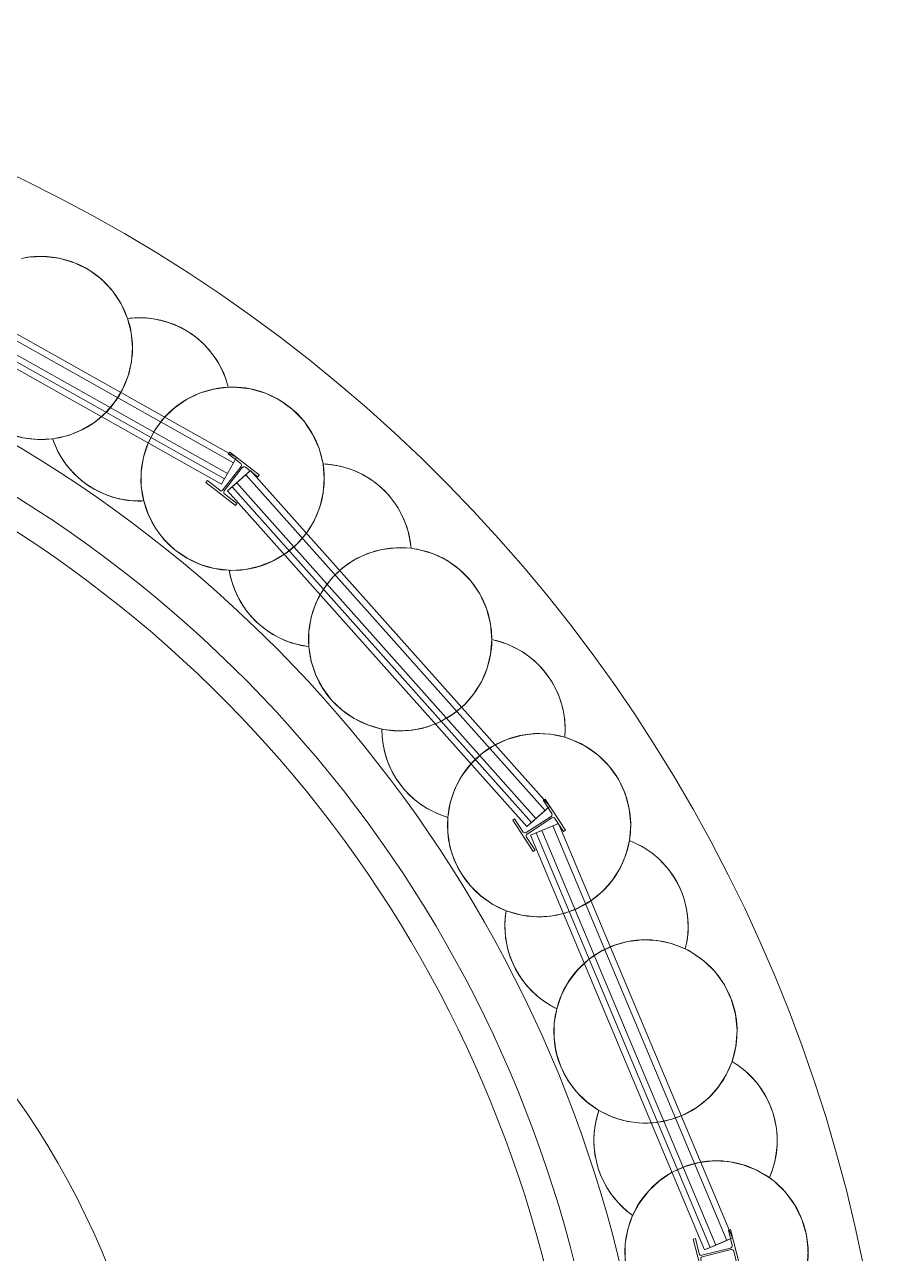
# Model space of a CAD drawing. Header units: metres. Extents: x 1753726 to 1755216, y 5920592 to 5921703.
# Drawn here: x 1754038.84 to 1754042.4, y 5920869.62 to 5920874.64 of the extents above; entities that cross this region are included whole.
import ezdxf

# ---------------------------------------------------------------- set-up
doc = ezdxf.new("R2010")
doc.units = ezdxf.units.M
for name, color, linetype, lineweight in [('A-FLOR-____-OTLN', 9, 'Continuous', 9), ('A-WALL-____-OTLN', 2, 'Continuous', 9), ('S-BEAM-____-OTLN', 7, 'Continuous', 9), ('S-FNDN-____-OTLN', 7, 'Continuous', 9)]:
    doc.layers.add(name, color=color, linetype=linetype, lineweight=lineweight)

# ---------------------------------------------------------------- blocks, each defined once
blk = doc.blocks.new('Arup_Beam_Steel I Section_UC_AU1 - 150UC30-4478126-X-ARUP-GL-HERNE_BAY_ALIGNMENT')
at = {"layer": 'S-BEAM-____-OTLN'}
for p, q in [((1754039.6792, 5920872.8956), (1754039.6734, 5920872.8882)), ((1754039.6734, 5920872.8882), (1754039.6792, 5920872.8956)), ((1754039.6734, 5920872.8882), (1754039.7242, 5920872.8487)), ((1754039.7242, 5920872.8487), (1754039.6734, 5920872.8882)), ((1754039.7999, 5920872.8017), (1754039.6792, 5920872.8956)), ((1754039.6792, 5920872.8956), (1754039.7999, 5920872.8017)), ((1754039.7257, 5920872.8362), (1754039.6512, 5920872.7404)), ((1754039.6512, 5920872.7404), (1754039.7257, 5920872.8362)), ((1754039.6564, 5920872.7364), (1754039.7309, 5920872.8322)), ((1754039.7309, 5920872.8322), (1754039.6564, 5920872.7364)), ((1754039.7434, 5920872.8337), (1754039.7942, 5920872.7942)), ((1754039.7942, 5920872.7942), (1754039.7434, 5920872.8337)), ((1754039.5879, 5920872.7784), (1754039.5822, 5920872.7709)), ((1754039.5822, 5920872.7709), (1754039.5879, 5920872.7784)), ((1754039.5822, 5920872.7709), (1754039.7029, 5920872.677)), ((1754039.7029, 5920872.677), (1754039.5822, 5920872.7709)), ((1754039.6387, 5920872.7389), (1754039.5879, 5920872.7784)), ((1754039.5879, 5920872.7784), (1754039.6387, 5920872.7389)), ((1754039.7942, 5920872.7942), (1754039.7999, 5920872.8017)), ((1754039.7999, 5920872.8017), (1754039.7942, 5920872.7942)), ((1754039.7087, 5920872.6844), (1754039.6579, 5920872.7239)), ((1754039.6579, 5920872.7239), (1754039.7087, 5920872.6844)), ((1754039.7029, 5920872.677), (1754039.7087, 5920872.6844)), ((1754039.7087, 5920872.6844), (1754039.7029, 5920872.677))]:
    blk.add_line(p, q, dxfattribs=at)
for centre, major_axis, start_param, end_param in [((1754039.7187, 5920872.8417), (0.00521, 0.00722), 4.675696, 6.246493), ((1754039.7187, 5920872.8417), (0.00521, 0.00722), 4.675696, 6.246493), ((1754039.738, 5920872.8267), (0.00829, 0.00324), 0.537279, 2.108075), ((1754039.738, 5920872.8267), (0.00829, 0.00324), 0.537279, 2.108075), ((1754039.6441, 5920872.7459), (0.00868, 0.00197), 3.828121, 5.398917), ((1754039.6441, 5920872.7459), (0.00868, 0.00197), 3.828121, 5.398917), ((1754039.6634, 5920872.7309), (0.00868, 0.00197), 2.257324, 3.828121), ((1754039.6634, 5920872.7309), (0.00868, 0.00197), 2.257324, 3.828121)]:
    blk.add_ellipse(centre, major_axis=major_axis, ratio=1, start_param=start_param, end_param=end_param, dxfattribs=at)
blk = doc.blocks.new('Arup_Beam_Steel I Section_UC_AU1 - 150UC30-4478127-X-ARUP-GL-HERNE_BAY_ALIGNMENT')
at = {"layer": 'S-BEAM-____-OTLN'}
for p, q in [((1754040.9695, 5920871.4758), (1754040.9616, 5920871.4707)), ((1754040.9616, 5920871.4707), (1754040.9695, 5920871.4758)), ((1754040.9616, 5920871.4707), (1754040.9968, 5920871.4169)), ((1754040.9968, 5920871.4169), (1754040.9616, 5920871.4707)), ((1754041.0532, 5920871.3477), (1754040.9695, 5920871.4758)), ((1754040.9695, 5920871.4758), (1754041.0532, 5920871.3477)), ((1754040.9942, 5920871.4045), (1754040.8926, 5920871.3381)), ((1754040.8926, 5920871.3381), (1754040.9942, 5920871.4045)), ((1754040.8451, 5920871.3945), (1754040.8372, 5920871.3894)), ((1754040.8372, 5920871.3894), (1754040.8451, 5920871.3945)), ((1754040.8372, 5920871.3894), (1754040.9209, 5920871.2613)), ((1754040.9209, 5920871.2613), (1754040.8372, 5920871.3894)), ((1754040.8803, 5920871.3407), (1754040.8451, 5920871.3945)), ((1754040.8451, 5920871.3945), (1754040.8803, 5920871.3407)), ((1754040.8962, 5920871.3326), (1754040.9978, 5920871.399)), ((1754040.9978, 5920871.399), (1754040.8962, 5920871.3326)), ((1754041.0101, 5920871.3964), (1754041.0453, 5920871.3426)), ((1754041.0453, 5920871.3426), (1754041.0101, 5920871.3964)), ((1754040.9288, 5920871.2665), (1754040.8936, 5920871.3203)), ((1754040.8936, 5920871.3203), (1754040.9288, 5920871.2665)), ((1754041.0453, 5920871.3426), (1754041.0532, 5920871.3477)), ((1754041.0532, 5920871.3477), (1754041.0453, 5920871.3426)), ((1754040.9209, 5920871.2613), (1754040.9288, 5920871.2665)), ((1754040.9288, 5920871.2665), (1754040.9209, 5920871.2613))]:
    blk.add_line(p, q, dxfattribs=at)
for centre, major_axis, start_param, end_param in [((1754040.9893, 5920871.412), (0.00424, 0.00783), 4.216348, 5.787144), ((1754040.9893, 5920871.412), (0.00424, 0.00783), 4.216348, 5.787144), ((1754041.0027, 5920871.3916), (0.00424, 0.00783), 5.787144, 7.357941), ((1754041.0027, 5920871.3916), (0.00424, 0.00783), 5.787144, 7.357941), ((1754040.8877, 5920871.3456), (-0.00114, 0.00883), 2.021029, 3.591825), ((1754040.8877, 5920871.3456), (-0.00114, 0.00883), 2.021029, 3.591825), ((1754040.9011, 5920871.3252), (0.00424, 0.00783), 1.074755, 2.645552), ((1754040.9011, 5920871.3252), (0.00424, 0.00783), 1.074755, 2.645552)]:
    blk.add_ellipse(centre, major_axis=major_axis, ratio=1, start_param=start_param, end_param=end_param, dxfattribs=at)
blk = doc.blocks.new('Arup_Beam_Steel I Section_UC_AU1 - 150UC30-4478128-X-ARUP-GL-HERNE_BAY_ALIGNMENT')
at = {"layer": 'S-BEAM-____-OTLN'}
for p, q in [((1754041.7288, 5920869.714), (1754041.7197, 5920869.7117)), ((1754041.7197, 5920869.7117), (1754041.7288, 5920869.714)), ((1754041.7197, 5920869.7117), (1754041.7355, 5920869.6493)), ((1754041.7355, 5920869.6493), (1754041.7197, 5920869.7117)), ((1754041.7664, 5920869.5657), (1754041.7288, 5920869.714)), ((1754041.7288, 5920869.714), (1754041.7664, 5920869.5657)), ((1754041.5848, 5920869.6775), (1754041.5757, 5920869.6752)), ((1754041.5757, 5920869.6752), (1754041.5848, 5920869.6775)), ((1754041.5757, 5920869.6752), (1754041.6132, 5920869.5269)), ((1754041.6132, 5920869.5269), (1754041.5757, 5920869.6752)), ((1754041.6006, 5920869.6152), (1754041.5848, 5920869.6775)), ((1754041.5848, 5920869.6775), (1754041.6006, 5920869.6152)), ((1754041.6224, 5920869.5292), (1754041.6066, 5920869.5915)), ((1754041.6066, 5920869.5915), (1754041.6224, 5920869.5292)), ((1754041.7291, 5920869.6385), (1754041.6114, 5920869.6087)), ((1754041.6114, 5920869.6087), (1754041.7291, 5920869.6385)), ((1754041.613, 5920869.6023), (1754041.7307, 5920869.6321)), ((1754041.7307, 5920869.6321), (1754041.613, 5920869.6023)), ((1754041.7415, 5920869.6257), (1754041.7573, 5920869.5634)), ((1754041.7573, 5920869.5634), (1754041.7415, 5920869.6257)), ((1754041.7573, 5920869.5634), (1754041.7664, 5920869.5657)), ((1754041.7664, 5920869.5657), (1754041.7573, 5920869.5634)), ((1754041.6132, 5920869.5269), (1754041.6224, 5920869.5292)), ((1754041.6224, 5920869.5292), (1754041.6132, 5920869.5269))]:
    blk.add_line(p, q, dxfattribs=at)
for centre, major_axis, start_param, end_param in [((1754041.7269, 5920869.6472), (0.00868, 0.00197), 4.737701, 6.308498), ((1754041.7269, 5920869.6472), (0.00868, 0.00197), 4.737701, 6.308498), ((1754041.6092, 5920869.6174), (0.00547, 0.00702), 2.480205, 4.051001), ((1754041.6092, 5920869.6174), (0.00547, 0.00702), 2.480205, 4.051001), ((1754041.6152, 5920869.5937), (-0.00702, 0.00547), 5.621797, 7.192594), ((1754041.6152, 5920869.5937), (-0.00702, 0.00547), 5.621797, 7.192594), ((1754041.7329, 5920869.6235), (-0.00881, 0.0013), 3.535813, 5.106609), ((1754041.7329, 5920869.6235), (-0.00881, 0.0013), 3.535813, 5.106609)]:
    blk.add_ellipse(centre, major_axis=major_axis, ratio=1, start_param=start_param, end_param=end_param, dxfattribs=at)
blk = doc.blocks.new('308492-ARUP-STTW-MOD-0300_rvt-1-X-ARUP-GL-HERNE_BAY_ALIGNMENT')
at = {"layer": 'A-WALL-____-OTLN'}
for p, q in [((1754039.7069, 5920872.8735), (1754038.1028, 5920873.775)), ((1754038.1028, 5920873.775), (1754039.7069, 5920872.8735)), ((1754039.6946, 5920872.8518), (1754038.0906, 5920873.7532)), ((1754038.0416, 5920873.666), (1754039.6456, 5920872.7646)), ((1754039.6456, 5920872.7646), (1754038.0416, 5920873.666)), ((1754038.0416, 5920873.666), (1754039.6456, 5920872.7646)), ((1754039.6456, 5920872.7646), (1754038.0416, 5920873.666)), ((1754038.0538, 5920873.6878), (1754039.6579, 5920872.7864)), ((1754038.0661, 5920873.7096), (1754039.6701, 5920872.8082)), ((1754039.6701, 5920872.8082), (1754038.0661, 5920873.7096)), ((1754039.7069, 5920872.8735), (1754039.6456, 5920872.7646)), ((1754039.7069, 5920872.8735), (1754039.6946, 5920872.8518)), ((1754039.6946, 5920872.8518), (1754039.6579, 5920872.7864)), ((1754039.6708, 5920872.7362), (1754039.7641, 5920872.8194)), ((1754039.7454, 5920872.8028), (1754039.7641, 5920872.8194)), ((1754040.9885, 5920871.4459), (1754039.7641, 5920872.8194)), ((1754039.7641, 5920872.8194), (1754040.9885, 5920871.4459)), ((1754039.6701, 5920872.8082), (1754039.6456, 5920872.7646)), ((1754039.6701, 5920872.8082), (1754039.6456, 5920872.7646)), ((1754039.6579, 5920872.7864), (1754039.6456, 5920872.7646)), ((1754039.6708, 5920872.7362), (1754039.7081, 5920872.7695)), ((1754039.7081, 5920872.7695), (1754039.6708, 5920872.7362)), ((1754039.7454, 5920872.8028), (1754039.6894, 5920872.7529)), ((1754039.7081, 5920872.7695), (1754040.9325, 5920871.396)), ((1754040.9325, 5920871.396), (1754039.7081, 5920872.7695)), ((1754040.9698, 5920871.4293), (1754039.7454, 5920872.8028)), ((1754039.6708, 5920872.7362), (1754039.6894, 5920872.7529)), ((1754039.6708, 5920872.7362), (1754040.8952, 5920871.3628)), ((1754040.8952, 5920871.3628), (1754039.6708, 5920872.7362)), ((1754039.6708, 5920872.7362), (1754040.8952, 5920871.3628)), ((1754040.8952, 5920871.3628), (1754039.6708, 5920872.7362)), ((1754039.6894, 5920872.7529), (1754040.9138, 5920871.3794)), ((1754040.9885, 5920871.4459), (1754040.8952, 5920871.3628)), ((1754040.9698, 5920871.4293), (1754040.9138, 5920871.3794)), ((1754040.9885, 5920871.4459), (1754040.9698, 5920871.4293)), ((1754040.9325, 5920871.396), (1754040.8952, 5920871.3628)), ((1754040.9325, 5920871.396), (1754040.8952, 5920871.3628)), ((1754040.9138, 5920871.3794), (1754040.8952, 5920871.3628)), ((1754040.9097, 5920871.3278), (1754041.025, 5920871.3762)), ((1754041.0019, 5920871.3665), (1754040.9328, 5920871.3375)), ((1754041.0019, 5920871.3665), (1754041.025, 5920871.3762)), ((1754041.7141, 5920869.6699), (1754041.0019, 5920871.3665)), ((1754041.7371, 5920869.6796), (1754041.025, 5920871.3762)), ((1754041.025, 5920871.3762), (1754041.7371, 5920869.6796)), ((1754040.9097, 5920871.3278), (1754040.9558, 5920871.3471)), ((1754040.9558, 5920871.3471), (1754040.9097, 5920871.3278)), ((1754040.9097, 5920871.3278), (1754040.9328, 5920871.3375)), ((1754040.9097, 5920871.3278), (1754041.6219, 5920869.6312)), ((1754041.6219, 5920869.6312), (1754040.9097, 5920871.3278)), ((1754040.9097, 5920871.3278), (1754041.6219, 5920869.6312)), ((1754041.6219, 5920869.6312), (1754040.9097, 5920871.3278)), ((1754040.9328, 5920871.3375), (1754041.6449, 5920869.6409)), ((1754040.9558, 5920871.3471), (1754041.668, 5920869.6505)), ((1754041.668, 5920869.6505), (1754040.9558, 5920871.3471)), ((1754041.7371, 5920869.6796), (1754041.6219, 5920869.6312)), ((1754041.668, 5920869.6505), (1754041.6219, 5920869.6312)), ((1754041.668, 5920869.6505), (1754041.6219, 5920869.6312)), ((1754041.7141, 5920869.6699), (1754041.6449, 5920869.6409)), ((1754041.7371, 5920869.6796), (1754041.7141, 5920869.6699)), ((1754041.6449, 5920869.6409), (1754041.6219, 5920869.6312))]:
    blk.add_line(p, q, dxfattribs=at)
at = {"layer": 'S-BEAM-____-OTLN'}
for radius in [5.355, 5.355, 5.355, 5.355, 5.055, 5.055, 5.055, 5.055]:
    blk.add_arc((1754036.0701, 5920868.3196), radius, 354.1279, 174.1279, dxfattribs=at)
at = {"layer": 'S-FNDN-____-OTLN', "flags": 128}
for points in [[(1754038.8275, 5920873.688), (1754038.8398, 5920873.6904), (1754038.8521, 5920873.6924)], [(1754038.8521, 5920873.6924), (1754038.8398, 5920873.6904), (1754038.8275, 5920873.688)], [(1754038.8521, 5920873.6924), (1754038.917, 5920873.6962), (1754038.9816, 5920873.6888), (1754039.0439, 5920873.6703), (1754039.1022, 5920873.6413), (1754039.1545, 5920873.6027), (1754039.1993, 5920873.5556), (1754039.2354, 5920873.5015), (1754039.2616, 5920873.4419)], [(1754039.2616, 5920873.4419), (1754039.2354, 5920873.5015), (1754039.1993, 5920873.5556), (1754039.1545, 5920873.6027), (1754039.1022, 5920873.6413), (1754039.0439, 5920873.6703), (1754038.9816, 5920873.6888), (1754038.917, 5920873.6962), (1754038.8521, 5920873.6924)], [(1754039.2616, 5920873.4419), (1754039.2762, 5920873.3841), (1754039.2815, 5920873.3246), (1754039.2772, 5920873.2651), (1754039.2636, 5920873.207), (1754039.2409, 5920873.1518), (1754039.2098, 5920873.1009), (1754039.171, 5920873.0555), (1754039.1254, 5920873.0169), (1754039.0744, 5920872.9861), (1754039.019, 5920872.9637), (1754038.9609, 5920872.9503)], [(1754038.9609, 5920872.9503), (1754039.019, 5920872.9637), (1754039.0744, 5920872.9861), (1754039.1254, 5920873.0169), (1754039.171, 5920873.0555), (1754039.2098, 5920873.1009), (1754039.2409, 5920873.1518), (1754039.2636, 5920873.207), (1754039.2772, 5920873.2651), (1754039.2815, 5920873.3246), (1754039.2762, 5920873.3841), (1754039.2616, 5920873.4419)], [(1754038.9547, 5920872.9495), (1754038.8944, 5920872.9466), (1754038.8344, 5920872.9534), (1754038.7763, 5920872.9697), (1754038.7215, 5920872.9952), (1754038.6715, 5920873.0291), (1754038.6277, 5920873.0706), (1754038.591, 5920873.1186), (1754038.5626, 5920873.1719)], [(1754038.5626, 5920873.1719), (1754038.591, 5920873.1186), (1754038.6277, 5920873.0706), (1754038.6715, 5920873.0291), (1754038.7215, 5920872.9952), (1754038.7763, 5920872.9697), (1754038.8344, 5920872.9534), (1754038.8944, 5920872.9466), (1754038.9547, 5920872.9495)], [(1754039.6735, 5920873.1609), (1754039.686, 5920873.1613), (1754039.6985, 5920873.1612)], [(1754039.6985, 5920873.1612), (1754039.686, 5920873.1613), (1754039.6735, 5920873.1609)], [(1754039.6985, 5920873.1612), (1754039.7631, 5920873.1543), (1754039.8256, 5920873.1363), (1754039.8841, 5920873.1078), (1754039.9367, 5920873.0696), (1754039.982, 5920873.0229), (1754040.0185, 5920872.9691), (1754040.0451, 5920872.9098), (1754040.0611, 5920872.8468)], [(1754040.0611, 5920872.8468), (1754040.0451, 5920872.9098), (1754040.0185, 5920872.9691), (1754039.982, 5920873.0229), (1754039.9367, 5920873.0696), (1754039.8841, 5920873.1078), (1754039.8256, 5920873.1363), (1754039.7631, 5920873.1543), (1754039.6985, 5920873.1612)], [(1754039.3272, 5920872.6955), (1754039.3174, 5920872.7549), (1754039.3172, 5920872.8151), (1754039.3266, 5920872.8746), (1754039.3454, 5920872.9318), (1754039.3732, 5920872.9853), (1754039.4092, 5920873.0336), (1754039.4524, 5920873.0756), (1754039.5019, 5920873.1101), (1754039.5561, 5920873.1362), (1754039.6139, 5920873.1533), (1754039.6735, 5920873.1609)], [(1754039.6735, 5920873.1609), (1754039.6139, 5920873.1533), (1754039.5561, 5920873.1362), (1754039.5019, 5920873.1101), (1754039.4524, 5920873.0756), (1754039.4092, 5920873.0336), (1754039.3732, 5920872.9853), (1754039.3454, 5920872.9318), (1754039.3266, 5920872.8746), (1754039.3172, 5920872.8151), (1754039.3174, 5920872.7549), (1754039.3272, 5920872.6955)], [(1754040.0611, 5920872.8468), (1754040.0661, 5920872.7873), (1754040.0615, 5920872.7278), (1754040.0475, 5920872.6698), (1754040.0245, 5920872.6147), (1754039.993, 5920872.564), (1754039.9539, 5920872.5189), (1754039.9082, 5920872.4806), (1754039.8569, 5920872.45), (1754039.8015, 5920872.4279), (1754039.7432, 5920872.4149), (1754039.6836, 5920872.4114)], [(1754039.6836, 5920872.4114), (1754039.7432, 5920872.4149), (1754039.8015, 5920872.4279), (1754039.8569, 5920872.45), (1754039.9082, 5920872.4806), (1754039.9539, 5920872.5189), (1754039.993, 5920872.564), (1754040.0245, 5920872.6147), (1754040.0475, 5920872.6698), (1754040.0615, 5920872.7278), (1754040.0661, 5920872.7873), (1754040.0611, 5920872.8468)], [(1754039.6774, 5920872.4116), (1754039.6175, 5920872.4186), (1754039.5594, 5920872.4352), (1754039.5047, 5920872.4609), (1754039.4549, 5920872.495), (1754039.4112, 5920872.5367), (1754039.3748, 5920872.5849), (1754039.3465, 5920872.6382), (1754039.3272, 5920872.6955)], [(1754039.3272, 5920872.6955), (1754039.3465, 5920872.6382), (1754039.3748, 5920872.5849), (1754039.4112, 5920872.5367), (1754039.4549, 5920872.495), (1754039.5047, 5920872.4609), (1754039.5594, 5920872.4352), (1754039.6175, 5920872.4186), (1754039.6774, 5920872.4116)], [(1754040.003, 5920872.0997), (1754040.0031, 5920872.1599), (1754040.0128, 5920872.2194), (1754040.0319, 5920872.2765), (1754040.0599, 5920872.3298), (1754040.0961, 5920872.378), (1754040.1396, 5920872.4198), (1754040.1891, 5920872.454), (1754040.2435, 5920872.4799), (1754040.3014, 5920872.4967), (1754040.3612, 5920872.5041), (1754040.4212, 5920872.5018)], [(1754040.4212, 5920872.5018), (1754040.3612, 5920872.5041), (1754040.3014, 5920872.4967), (1754040.2435, 5920872.4799), (1754040.1891, 5920872.454), (1754040.1396, 5920872.4198), (1754040.0961, 5920872.378), (1754040.0599, 5920872.3298), (1754040.0319, 5920872.2765), (1754040.0128, 5920872.2194), (1754040.0031, 5920872.1599), (1754040.003, 5920872.0997)], [(1754040.4212, 5920872.5018), (1754040.4336, 5920872.5001), (1754040.4459, 5920872.498)], [(1754040.4459, 5920872.498), (1754040.4336, 5920872.5001), (1754040.4212, 5920872.5018)], [(1754040.4459, 5920872.498), (1754040.5085, 5920872.4805), (1754040.5672, 5920872.4525), (1754040.6202, 5920872.4147), (1754040.6658, 5920872.3684), (1754040.7028, 5920872.3149), (1754040.7299, 5920872.2558), (1754040.7464, 5920872.1929), (1754040.7519, 5920872.1281)], [(1754040.7519, 5920872.1281), (1754040.7464, 5920872.1929), (1754040.7299, 5920872.2558), (1754040.7028, 5920872.3149), (1754040.6658, 5920872.3684), (1754040.6202, 5920872.4147), (1754040.5672, 5920872.4525), (1754040.5085, 5920872.4805), (1754040.4459, 5920872.498)], [(1754040.7519, 5920872.1281), (1754040.7469, 5920872.0686), (1754040.7326, 5920872.0107), (1754040.7092, 5920871.9558), (1754040.6775, 5920871.9052), (1754040.6381, 5920871.8604), (1754040.5921, 5920871.8223), (1754040.5407, 5920871.7921), (1754040.4851, 5920871.7704), (1754040.4268, 5920871.7577), (1754040.3672, 5920871.7545), (1754040.3078, 5920871.7608)], [(1754040.3078, 5920871.7608), (1754040.3672, 5920871.7545), (1754040.4268, 5920871.7577), (1754040.4851, 5920871.7704), (1754040.5407, 5920871.7921), (1754040.5921, 5920871.8223), (1754040.6381, 5920871.8604), (1754040.6775, 5920871.9052), (1754040.7092, 5920871.9558), (1754040.7326, 5920872.0107), (1754040.7469, 5920872.0686), (1754040.7519, 5920872.1281)], [(1754040.3017, 5920871.762), (1754040.2438, 5920871.7788), (1754040.1892, 5920871.8047), (1754040.1395, 5920871.8391), (1754040.096, 5920871.8809), (1754040.0597, 5920871.9293), (1754040.0317, 5920871.9828), (1754040.0127, 5920872.0401), (1754040.003, 5920872.0997)], [(1754040.003, 5920872.0997), (1754040.0127, 5920872.0401), (1754040.0317, 5920871.9828), (1754040.0597, 5920871.9293), (1754040.096, 5920871.8809), (1754040.1395, 5920871.8391), (1754040.1892, 5920871.8047), (1754040.2438, 5920871.7788), (1754040.3017, 5920871.762)], [(1754040.5716, 5920871.4008), (1754040.5816, 5920871.4602), (1754040.6009, 5920871.5172), (1754040.6292, 5920871.5704), (1754040.6656, 5920871.6184), (1754040.7092, 5920871.66), (1754040.7589, 5920871.694), (1754040.8134, 5920871.7197), (1754040.8714, 5920871.7362), (1754040.9312, 5920871.7433), (1754040.9914, 5920871.7407), (1754041.0503, 5920871.7285)], [(1754041.0503, 5920871.7285), (1754040.9914, 5920871.7407), (1754040.9312, 5920871.7433), (1754040.8714, 5920871.7362), (1754040.8134, 5920871.7197), (1754040.7589, 5920871.694), (1754040.7092, 5920871.66), (1754040.6656, 5920871.6184), (1754040.6292, 5920871.5704), (1754040.6009, 5920871.5172), (1754040.5816, 5920871.4602), (1754040.5716, 5920871.4008)], [(1754041.0503, 5920871.7285), (1754041.0622, 5920871.7249), (1754041.074, 5920871.7208)], [(1754041.074, 5920871.7208), (1754041.0622, 5920871.7249), (1754041.0503, 5920871.7285)], [(1754041.074, 5920871.7208), (1754041.1329, 5920871.6932), (1754041.1861, 5920871.6559), (1754041.2322, 5920871.61), (1754041.2695, 5920871.5568), (1754041.2972, 5920871.4979), (1754041.3142, 5920871.4352), (1754041.3202, 5920871.3704), (1754041.3149, 5920871.3056)], [(1754041.3149, 5920871.3056), (1754041.3202, 5920871.3704), (1754041.3142, 5920871.4352), (1754041.2972, 5920871.4979), (1754041.2695, 5920871.5568), (1754041.2322, 5920871.61), (1754041.1861, 5920871.6559), (1754041.1329, 5920871.6932), (1754041.074, 5920871.7208)], [(1754040.8106, 5920871.0186), (1754040.7562, 5920871.0447), (1754040.7067, 5920871.0792), (1754040.6633, 5920871.1213), (1754040.6273, 5920871.1697), (1754040.5995, 5920871.2233), (1754040.5806, 5920871.2807), (1754040.5713, 5920871.3404), (1754040.5716, 5920871.4008)], [(1754040.5716, 5920871.4008), (1754040.5713, 5920871.3404), (1754040.5806, 5920871.2807), (1754040.5995, 5920871.2233), (1754040.6273, 5920871.1697), (1754040.6633, 5920871.1213), (1754040.7067, 5920871.0792), (1754040.7562, 5920871.0447), (1754040.8106, 5920871.0186)], [(1754041.3149, 5920871.3056), (1754041.3002, 5920871.2477), (1754041.2765, 5920871.1929), (1754041.2445, 5920871.1426), (1754041.2048, 5920871.098), (1754041.1586, 5920871.0602), (1754041.107, 5920871.0303), (1754041.0513, 5920871.0089), (1754040.9929, 5920870.9966), (1754040.9333, 5920870.9938), (1754040.874, 5920871.0004), (1754040.8164, 5920871.0164)], [(1754040.8164, 5920871.0164), (1754040.874, 5920871.0004), (1754040.9333, 5920870.9938), (1754040.9929, 5920870.9966), (1754041.0513, 5920871.0089), (1754041.107, 5920871.0303), (1754041.1586, 5920871.0602), (1754041.2048, 5920871.098), (1754041.2445, 5920871.1426), (1754041.2765, 5920871.1929), (1754041.3002, 5920871.2477), (1754041.3149, 5920871.3056)], [(1754041.0173, 5920870.6178), (1754041.0369, 5920870.6748), (1754041.0654, 5920870.7279), (1754041.1021, 5920870.7757), (1754041.1459, 5920870.8171), (1754041.1957, 5920870.8509), (1754041.2504, 5920870.8763), (1754041.3084, 5920870.8926), (1754041.3683, 5920870.8994), (1754041.4284, 5920870.8965), (1754041.4874, 5920870.884), (1754041.5434, 5920870.8623)], [(1754041.5434, 5920870.8623), (1754041.4874, 5920870.884), (1754041.4284, 5920870.8965), (1754041.3683, 5920870.8994), (1754041.3084, 5920870.8926), (1754041.2504, 5920870.8763), (1754041.1957, 5920870.8509), (1754041.1459, 5920870.8171), (1754041.1021, 5920870.7757), (1754041.0654, 5920870.7279), (1754041.0369, 5920870.6748), (1754041.0173, 5920870.6178)], [(1754041.5434, 5920870.8623), (1754041.5546, 5920870.8567), (1754041.5655, 5920870.8508)], [(1754041.5655, 5920870.8508), (1754041.5546, 5920870.8567), (1754041.5434, 5920870.8623)], [(1754041.5655, 5920870.8508), (1754041.6191, 5920870.8139), (1754041.6655, 5920870.7684), (1754041.7033, 5920870.7155), (1754041.7314, 5920870.6568), (1754041.749, 5920870.5942), (1754041.7555, 5920870.5295), (1754041.7507, 5920870.4647), (1754041.7348, 5920870.4016)], [(1754041.7348, 5920870.4016), (1754041.7507, 5920870.4647), (1754041.7555, 5920870.5295), (1754041.749, 5920870.5942), (1754041.7314, 5920870.6568), (1754041.7033, 5920870.7155), (1754041.6655, 5920870.7684), (1754041.6191, 5920870.8139), (1754041.5655, 5920870.8508)], [(1754041.1902, 5920870.2015), (1754041.1408, 5920870.2362), (1754041.0976, 5920870.2784), (1754041.0618, 5920870.327), (1754041.0342, 5920870.3808), (1754041.0156, 5920870.4382), (1754041.0065, 5920870.4979), (1754041.0071, 5920870.5583), (1754041.0173, 5920870.6178)], [(1754041.0173, 5920870.6178), (1754041.0071, 5920870.5583), (1754041.0065, 5920870.4979), (1754041.0156, 5920870.4382), (1754041.0342, 5920870.3808), (1754041.0618, 5920870.327), (1754041.0976, 5920870.2784), (1754041.1408, 5920870.2362), (1754041.1902, 5920870.2015)], [(1754041.7348, 5920870.4016), (1754041.7108, 5920870.347), (1754041.6785, 5920870.2968), (1754041.6385, 5920870.2524), (1754041.5921, 5920870.215), (1754041.5403, 5920870.1853), (1754041.4845, 5920870.1643), (1754041.426, 5920870.1523), (1754041.3664, 5920870.1498), (1754041.3071, 5920870.1568), (1754041.2497, 5920870.1732), (1754041.1956, 5920870.1984)], [(1754041.1956, 5920870.1984), (1754041.2497, 5920870.1732), (1754041.3071, 5920870.1568), (1754041.3664, 5920870.1498), (1754041.426, 5920870.1523), (1754041.4845, 5920870.1643), (1754041.5403, 5920870.1853), (1754041.5921, 5920870.215), (1754041.6385, 5920870.2524), (1754041.6785, 5920870.2968), (1754041.7108, 5920870.347), (1754041.7348, 5920870.4016)], [(1754041.3281, 5920869.7722), (1754041.3569, 5920869.8252), (1754041.3937, 5920869.8728), (1754041.4377, 5920869.914), (1754041.4877, 5920869.9476), (1754041.5425, 5920869.9727), (1754041.6005, 5920869.9887), (1754041.6604, 5920869.9953), (1754041.7206, 5920869.9921), (1754041.7795, 5920869.9794), (1754041.8356, 5920869.9574), (1754041.8873, 5920869.9268)], [(1754041.8873, 5920869.9268), (1754041.8356, 5920869.9574), (1754041.7795, 5920869.9794), (1754041.7206, 5920869.9921), (1754041.6604, 5920869.9953), (1754041.6005, 5920869.9887), (1754041.5425, 5920869.9727), (1754041.4877, 5920869.9476), (1754041.4377, 5920869.914), (1754041.3937, 5920869.8728), (1754041.3569, 5920869.8252), (1754041.3281, 5920869.7722)], [(1754041.8873, 5920869.9268), (1754041.8974, 5920869.9194), (1754041.9072, 5920869.9117)], [(1754041.9072, 5920869.9117), (1754041.8974, 5920869.9194), (1754041.8873, 5920869.9268)], [(1754041.9072, 5920869.9117), (1754041.954, 5920869.8666), (1754041.9922, 5920869.814), (1754042.0208, 5920869.7556), (1754042.0389, 5920869.6931), (1754042.046, 5920869.6285), (1754042.0417, 5920869.5636), (1754042.0263, 5920869.5004), (1754042.0002, 5920869.4408)], [(1754042.0002, 5920869.4408), (1754042.0263, 5920869.5004), (1754042.0417, 5920869.5636), (1754042.046, 5920869.6285), (1754042.0389, 5920869.6931), (1754042.0208, 5920869.7556), (1754041.9922, 5920869.814), (1754041.954, 5920869.8666), (1754041.9072, 5920869.9117)], [(1754041.4301, 5920869.3331), (1754041.3871, 5920869.3755), (1754041.3515, 5920869.4242), (1754041.3241, 5920869.4781), (1754041.3058, 5920869.5356), (1754041.2969, 5920869.5953), (1754041.2977, 5920869.6557), (1754041.3082, 5920869.7152), (1754041.3281, 5920869.7722)], [(1754041.3281, 5920869.7722), (1754041.3082, 5920869.7152), (1754041.2977, 5920869.6557), (1754041.2969, 5920869.5953), (1754041.3058, 5920869.5356), (1754041.3241, 5920869.4781), (1754041.3515, 5920869.4242), (1754041.3871, 5920869.3755), (1754041.4301, 5920869.3331)]]:
    blk.add_lwpolyline(points, dxfattribs=at)
at = {"layer": 'S-FNDN-____-OTLN'}
for centre, radius, start, end in [((1754036.0701, 5920868.3196), 6.325, 354.12789, 174.12789), ((1754036.0701, 5920868.3196), 6.325, 354.12789, 174.12789), ((1754036.0701, 5920868.3196), 5.175, 354.1279, 174.1279), ((1754036.0701, 5920868.3196), 5.175, 354.1279, 174.1279), ((1754039.6911, 5920872.7863), 0.375, 9.2817, 92.6583), ((1754039.6911, 5920872.7863), 0.375, 9.2817, 92.6583), ((1754039.6911, 5920872.7863), 0.375, 92.6583, 194.0185), ((1754038.9065, 5920873.3214), 0.375, 277.3952, 278.3384), ((1754039.3098, 5920873.0701), 0.375, 198.7554, 272.6583), ((1754039.3098, 5920873.0701), 0.375, 198.7554, 265.7068), ((1754039.6911, 5920872.7863), 0.375, 268.8647, 9.2817), ((1754040.0475, 5920872.472), 0.375, 4.5448, 87.9215), ((1754040.0475, 5920872.472), 0.375, 4.5448, 87.9215), ((1754040.0475, 5920872.472), 0.375, 76.2332, 87.9215), ((1754040.0475, 5920872.472), 0.375, 4.5448, 76.2332), ((1754039.6911, 5920872.7863), 0.375, 194.0185, 267.9215), ((1754039.6911, 5920872.7863), 0.375, 194.0185, 267.9215), ((1754040.3769, 5920872.1294), 0.375, 83.1846, 184.5448), ((1754040.3769, 5920872.1294), 0.375, 83.1846, 184.5448), ((1754040.3769, 5920872.1294), 0.375, 359.808, 83.1846), ((1754040.3769, 5920872.1294), 0.375, 359.808, 83.1846), ((1754040.0475, 5920872.472), 0.375, 189.2817, 263.1846), ((1754039.6911, 5920872.7863), 0.375, 267.9215, 268.8647), ((1754039.6911, 5920872.7863), 0.375, 267.9215, 268.8647), ((1754040.0475, 5920872.472), 0.375, 256.2332, 263.1846), ((1754040.0475, 5920872.472), 0.375, 256.2332, 263.1846), ((1754040.3769, 5920872.1294), 0.375, 259.3911, 359.808), ((1754040.6768, 5920871.7607), 0.375, 355.0712, 78.4478), ((1754040.6768, 5920871.7607), 0.375, 66.7595, 78.4478), ((1754040.6768, 5920871.7607), 0.375, 355.0712, 66.7595), ((1754040.6768, 5920871.7607), 0.375, 355.0712, 66.7595), ((1754040.6768, 5920871.7607), 0.375, 179.808, 253.711), ((1754040.6768, 5920871.7607), 0.375, 179.808, 253.711), ((1754040.6768, 5920871.7607), 0.375, 179.808, 246.7595), ((1754040.6768, 5920871.7607), 0.375, 179.808, 246.7595), ((1754040.9452, 5920871.3686), 0.375, 350.3343, 73.711), ((1754040.6768, 5920871.7607), 0.375, 246.7595, 253.711), ((1754040.6768, 5920871.7607), 0.375, 246.7595, 253.711), ((1754040.9452, 5920871.3686), 0.375, 175.0712, 248.9741), ((1754040.9452, 5920871.3686), 0.375, 249.9174, 350.3343), ((1754041.1803, 5920870.9556), 0.375, 345.5975, 68.9741), ((1754041.1803, 5920870.9556), 0.375, 345.5975, 68.9741), ((1754041.1803, 5920870.9556), 0.375, 57.2858, 68.9741), ((1754041.1803, 5920870.9556), 0.375, 57.2858, 68.9741), ((1754041.1803, 5920870.9556), 0.375, 345.5975, 57.2858), ((1754041.1803, 5920870.9556), 0.375, 345.5975, 57.2858), ((1754041.1803, 5920870.9556), 0.375, 170.3343, 244.2373), ((1754041.3805, 5920870.5246), 0.375, 64.2373, 165.5975), ((1754041.3805, 5920870.5246), 0.375, 340.8606, 64.2373), ((1754041.1803, 5920870.9556), 0.375, 237.2858, 244.2373), ((1754041.3805, 5920870.5246), 0.375, 165.5975, 239.5004), ((1754041.3805, 5920870.5246), 0.375, 240.4437, 340.8606), ((1754041.3805, 5920870.5246), 0.375, 240.4437, 340.8606), ((1754041.5445, 5920870.0785), 0.375, 336.1238, 59.5004), ((1754041.5445, 5920870.0785), 0.375, 47.8121, 59.5004), ((1754041.5445, 5920870.0785), 0.375, 336.1238, 47.8121), ((1754041.5445, 5920870.0785), 0.375, 160.8606, 234.7636), ((1754041.5445, 5920870.0785), 0.375, 160.8606, 227.8121), ((1754041.3805, 5920870.5246), 0.375, 239.5004, 240.4437), ((1754041.671, 5920869.6204), 0.375, 331.3869, 54.7636), ((1754041.5445, 5920870.0785), 0.375, 227.8121, 234.7636), ((1754041.671, 5920869.6204), 0.375, 156.1238, 230.0267)]:
    blk.add_arc(centre, radius, start, end, dxfattribs=at)
for centre, major_axis, start_param, end_param in [((1754038.9065, 5920873.3214), (0.0471, 0.372), 5.165684, 6.620881), ((1754038.9065, 5920873.3214), (0.0648, 0.3694), 5.213431, 6.668628), ((1754039.3098, 5920873.0701), (-0.2817, 0.2475), 4.107125, 5.562322), ((1754039.3098, 5920873.0701), (-0.2651, 0.2652), 4.171815, 5.627012), ((1754038.9065, 5920873.3214), (0.3169, 0.2005), 4.293759, 6.046365), ((1754038.9065, 5920873.3214), (0.2919, 0.2355), 4.179062, 5.931668), ((1754039.3098, 5920873.0701), (-0.2817, 0.2475), 5.358322, 5.562322), ((1754039.3098, 5920873.0701), (0.3516, 0.1304), 1.140632, 1.344632), ((1754039.3098, 5920873.0701), (-0.3024, 0.2217), 4.018872, 5.270069), ((1754039.3098, 5920873.0701), (-0.2651, 0.2652), 4.171815, 5.423012), ((1754038.9065, 5920873.3214), (-0.3744, 0.0217), 0.467971, 1.757821), ((1754038.9065, 5920873.3214), (-0.3712, 0.0532), 0.552377, 1.842227), ((1754039.6911, 5920872.7863), (-0.3613, 0.1003), 5.029588, 6.798658), ((1754038.9065, 5920873.3214), (0.3542, 0.1232), 4.506714, 4.523177), ((1754039.3098, 5920873.0701), (0.1897, 0.3235), 2.428515, 3.718365), ((1754039.3098, 5920873.0701), (0.1136, 0.3574), 2.205814, 3.374338), ((1754039.6911, 5920872.7863), (0.2678, 0.2625), 3.917084, 5.66969), ((1754040.0475, 5920872.472), (0.3612, 0.1009), 1.057959, 1.261959), ((1754040.0475, 5920872.472), (-0.3129, 0.2067), 3.804701, 5.055898), ((1754039.3098, 5920873.0701), (0.1897, 0.3235), 3.597039, 3.718365), ((1754039.3098, 5920873.0701), (-0.1144, 0.3571), 2.756759, 2.878085), ((1754040.0475, 5920872.472), (0.115, 0.3569), 2.044493, 3.334343), ((1754040.0475, 5920872.472), (0.295, 0.2315), 2.638329, 3.806852), ((1754040.0475, 5920872.472), (0.115, 0.3569), 2.044493, 3.213017), ((1754040.3769, 5920872.1294), (-0.0945, 0.3629), 2.701643, 4.454249), ((1754040.6768, 5920871.7607), (0.1538, 0.342), 5.048927, 6.504124), ((1754040.6768, 5920871.7607), (0.1538, 0.342), 0.016939, 0.220939), ((1754040.3769, 5920872.1294), (0.1776, 0.3303), 2.14363, 3.43348), ((1754040.3769, 5920872.1294), (0.0161, 0.3747), 1.693032, 2.982882), ((1754040.3769, 5920872.1294), (-0.1779, 0.3301), 2.445636, 2.462099), ((1754040.3769, 5920872.1294), (0.0081, 0.3749), 2.961601, 2.978064), ((1754040.9452, 5920871.3686), (0.3284, 0.1811), 0.782399, 2.551468), ((1754040.9452, 5920871.3686), (0.3683, 0.0704), 1.097687, 2.866757), ((1754040.9452, 5920871.3686), (-0.3013, 0.2233), 3.610818, 5.066015), ((1754040.9452, 5920871.3686), (0.1513, 0.3431), 1.900081, 3.189931), ((1754040.9452, 5920871.3686), (-0.1833, 0.3271), 2.280289, 4.032895), ((1754041.1803, 5920870.9556), (0.2233, 0.3013), 2.040022, 3.329872), ((1754041.1803, 5920870.9556), (0, 0.375), 1.402098, 2.570622), ((1754041.1803, 5920870.9556), (0.2233, 0.3013), 2.040022, 3.208545), ((1754040.9452, 5920871.3686), (-0.0612, 0.37), 2.610738, 2.627201), ((1754040.9452, 5920871.3686), (0.2886, 0.2395), 3.652699, 3.669162), ((1754041.3805, 5920870.5246), (0.2462, 0.2829), 0.266575, 2.035644), ((1754041.3805, 5920870.5246), (0.0623, 0.3698), 4.545366, 6.000563), ((1754041.3805, 5920870.5246), (-0.3618, 0.0986), 0.014787, 1.304637), ((1754041.1803, 5920870.9556), (0, 0.375), 2.570622, 2.691948), ((1754041.5445, 5920870.0785), (0.3369, 0.1646), 5.411917, 6.867114), ((1754041.5445, 5920870.0785), (0.3722, 0.0461), 0.711241, 0.91524), ((1754041.5445, 5920870.0785), (0.3369, 0.1646), 5.411917, 6.663114), ((1754041.5445, 5920870.0785), (0.2122, 0.3092), 1.838248, 3.128098), ((1754041.5445, 5920870.0785), (0.2987, 0.2267), 2.158484, 3.327008), ((1754041.3805, 5920870.5246), (0.374, 0.0267), 4.10886, 4.125322), ((1754041.671, 5920869.6204), (0, 0.375), 5.668194, 7.437263), ((1754041.671, 5920869.6204), (0.3369, 0.1646), 0.501255, 2.270325), ((1754041.671, 5920869.6204), (0.1926, 0.3218), 4.752316, 6.207513), ((1754041.5445, 5920870.0785), (0.1926, 0.3218), 2.944595, 3.065921), ((1754041.671, 5920869.6204), (0.2335, 0.2935), 1.826085, 3.115935)]:
    blk.add_ellipse(centre, major_axis=major_axis, ratio=1, start_param=start_param, end_param=end_param, dxfattribs=at)
at = {"layer": 'S-BEAM-____-OTLN'}
for name in ['Arup_Beam_Steel I Section_UC_AU1 - 150UC30-4478126-X-ARUP-GL-HERNE_BAY_ALIGNMENT', 'Arup_Beam_Steel I Section_UC_AU1 - 150UC30-4478127-X-ARUP-GL-HERNE_BAY_ALIGNMENT', 'Arup_Beam_Steel I Section_UC_AU1 - 150UC30-4478128-X-ARUP-GL-HERNE_BAY_ALIGNMENT']:
    blk.add_blockref(name, (0, 0), dxfattribs=at)
blk = doc.blocks.new('Bell Out - Insitu1 - Bell Out - Insitu-4288693-X-ARUP-GL-HERNE_BAY_ALIGNMENT')
at = {"layer": 'A-WALL-____-OTLN'}
for end in [180, 40.8]:
    blk.add_arc((-398.6147, -248.1909), 2.85, 0, end, dxfattribs=at)
blk = doc.blocks.new('308492-ARUP-STPW-MOD-1900_rvt-1-X-ARUP-GL-HERNE_BAY_ALIGNMENT')
at = {"layer": 'A-FLOR-____-OTLN'}
blk.add_arc((1754036.0701, 5920868.3196), 3.35, 0, 180, dxfattribs=at)
blk.add_arc((1754036.0701, 5920868.3196), 3.35, 0, 180, dxfattribs=at)
at = {"layer": 'A-WALL-____-OTLN'}
blk.add_blockref('Bell Out - Insitu1 - Bell Out - Insitu-4288693-X-ARUP-GL-HERNE_BAY_ALIGNMENT', (1754434.6848, 5921116.5106), dxfattribs=at)

msp = doc.modelspace()

# ---------------------------------------------------------------- block references
for name in ['308492-ARUP-STPW-MOD-1900_rvt-1-X-ARUP-GL-HERNE_BAY_ALIGNMENT', '308492-ARUP-STTW-MOD-0300_rvt-1-X-ARUP-GL-HERNE_BAY_ALIGNMENT']:
    msp.add_blockref(name, (0, 0))

doc.saveas('drawing.dxf')
